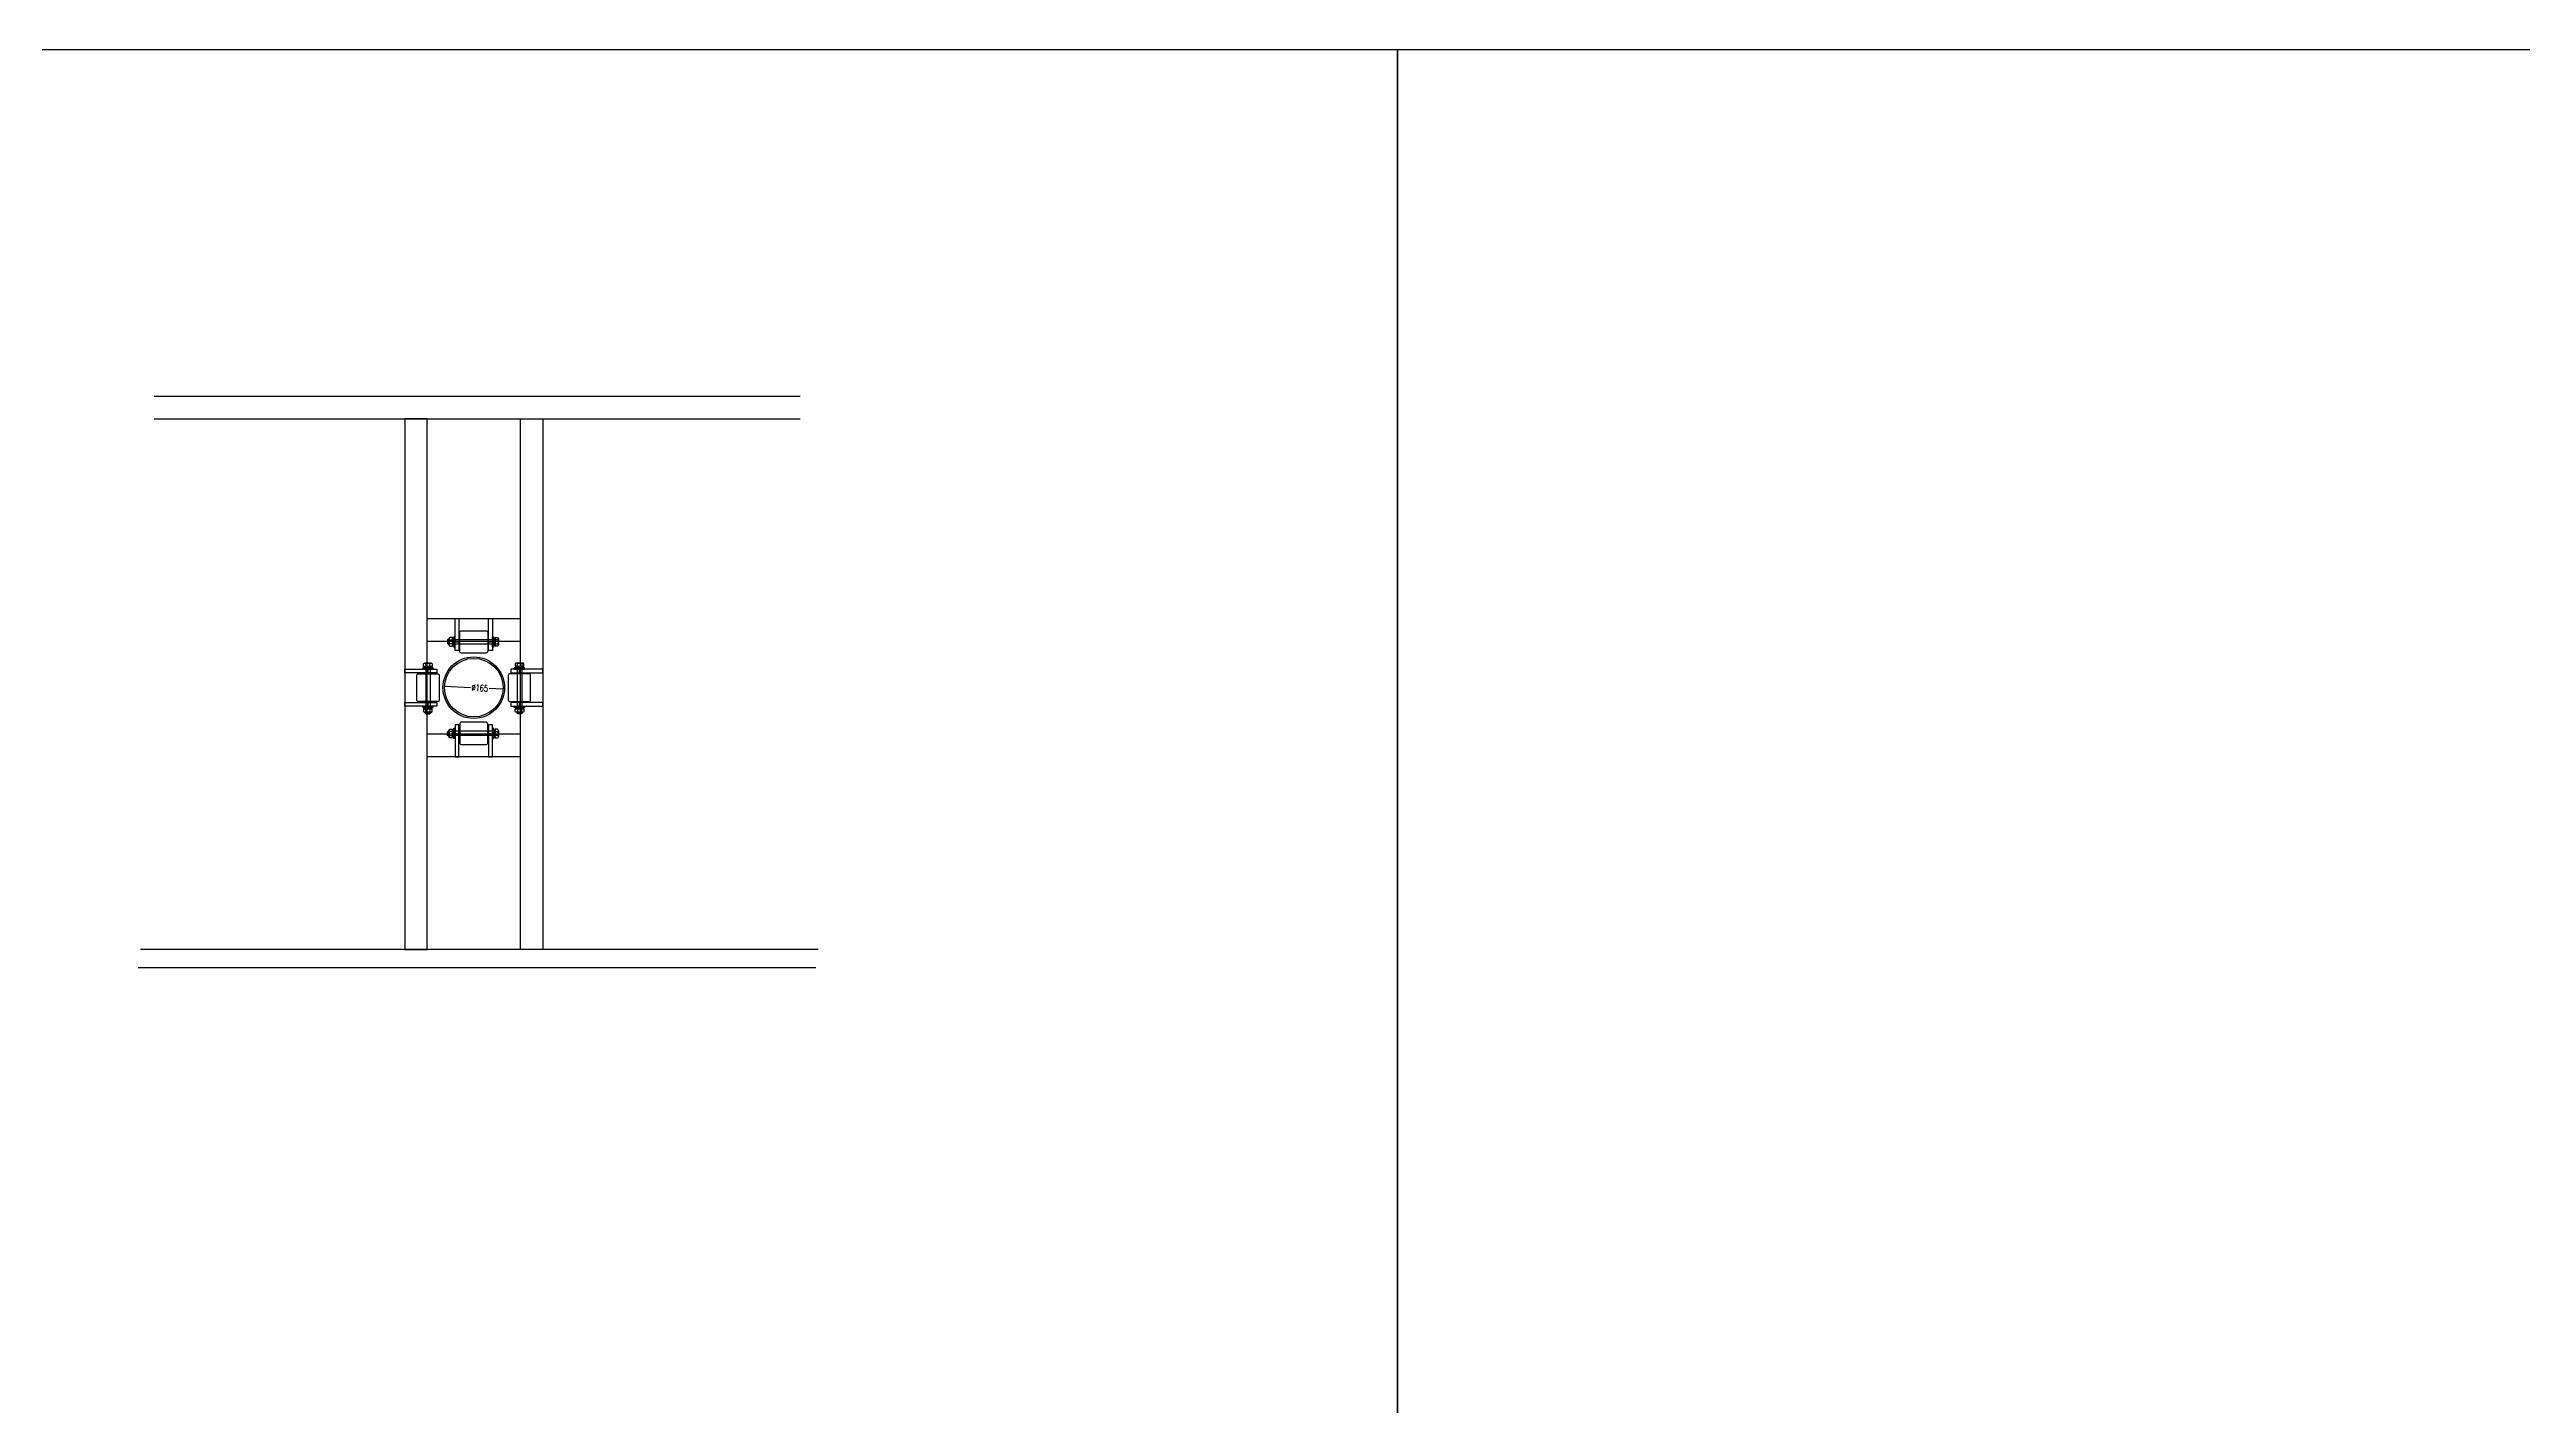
# Model space of a CAD drawing. Extents: x 36536 to 256213, y 18389 to 106449.
# Drawn here: x 241171 to 247800, y 100070 to 103703 of the extents above; entities that cross this region are included whole.
import ezdxf

# ---------------------------------------------------------------- set-up
doc = ezdxf.new("R2010")
doc.units = 0
doc.header["$LTSCALE"] = 1000
doc.header["$MEASUREMENT"] = 0
doc.linetypes.add('ACAD_ISO03W100', pattern=[30, 12, -18])
doc.layers.add('W-ancillary measures附属措施', color=1, linetype='Continuous')
doc.layers.add('W-STEEL_FRAME钢架', color=3, linetype='Continuous')
doc.styles.add('STANDARD_T3', font='simplex.shx', dxfattribs={"width": 0.7, "bigfont": 'hztxt.shx'})
doc.dimstyles.new('W&&5', dxfattribs={"dimtxt": 17.5, "dimasz": 5, "dimexe": 12.5, "dimexo": 15, "dimgap": 5, "dimtad": 1, "dimdec": 0, "dimzin": 0, "dimdsep": 46, "dimtxsty": 'STANDARD_T3', "dimcen": 0.09, "dimclrd": 1, "dimclre": 1, "dimclrt": 7, "dimazin": 2, "dimtfac": 1, "dimtdec": 0, "dimtix": 1, "dimtmove": 2, "dimatfit": 3, "dimfxl": 100, "dimtolj": 1, "dimtzin": 0, "dimarcsym": 0})

# ---------------------------------------------------------------- blocks, each defined once
blk = doc.blocks.new('*D622')
at = {"color": 1, "lineweight": -2, "transparency": 16777216}
for p, q in [((242230.9, 101997.8), (242299.4, 101993.9)), ((242385.6, 101989.1), (242349.5, 101991.1))]:
    blk.add_line(p, q, dxfattribs=at)
at = {"color": 1, "transparency": 16777216}
for points in [[(242230.9, 101998.6), (242230.8, 101997), (242225.9, 101998.1)], [(242385.7, 101989.9), (242385.6, 101988.2), (242390.6, 101988.8)]]:
    blk.add_solid(points, dxfattribs=at)
at = {"layer": 'Defpoints', "color": 0, "transparency": 16777216}
for p in [(242225.9, 101998.1, 0), (242390.6, 101988.8, 0)]:
    blk.add_point(p, dxfattribs=at)
at = {"color": 7, "transparency": 16777216, "insert": (242324.4, 101992.5), "char_height": 17.5, "attachment_point": 5, "rotation": 356.77079, "style": 'STANDARD_T3'}
blk.add_mtext('\\A1;∅165', dxfattribs=at)

msp = doc.modelspace()

# ---------------------------------------------------------------- hatches: boundary and pattern name
h = msp.add_hatch(color=256)
h.dxf.hatch_style = 1
edge = h.paths.add_edge_path()
edge.add_arc((242308.227, 101993.429), 82.5, 0, 360)
edge = h.paths.add_edge_path(flags=16)
edge.add_arc((242308.227, 101993.429), 78.5, 0, 360)
edge = h.paths.add_edge_path()
edge.add_arc((242308.227, 101993.429), 82.5, 0, 360)
edge = h.paths.add_edge_path(flags=16)
edge.add_arc((242308.227, 101993.429), 78.5, 0, 360)

# ---------------------------------------------------------------- linework, layer by layer
at = {"color": 4}
for p, q in [((242242.227, 102116.429, 0), (242238.227, 102116.429, 0)), ((242242.227, 102122.429, 0), (242239.227, 102122.429, 0)), ((242239.227, 102110.429, 0), (242242.227, 102110.429, 0)), ((242179.227, 101927.429, 0), (242179.227, 101924.429, 0)), ((242185.227, 101927.429, 0), (242185.227, 101923.429, 0)), ((242191.227, 101924.429, 0), (242191.227, 101927.429, 0)), ((242425.227, 101924.429, 0), (242425.227, 101927.429, 0)), ((242431.227, 101927.429, 0), (242431.227, 101923.429, 0)), ((242437.227, 101927.429, 0), (242437.227, 101924.429, 0)), ((242242.227, 101870.429, 0), (242238.227, 101870.429, 0)), ((242239.227, 101876.429, 0), (242242.227, 101876.429, 0)), ((242242.227, 101864.429, 0), (242239.227, 101864.429, 0))]:
    msp.add_line(p, q, dxfattribs=at)
for p, q in [((242244.227, 102121.929, 0), (242251.227, 102121.929, 0)), ((242251.227, 102110.929, 0), (242244.227, 102110.929, 0)), ((242255.227, 102115.384, 0), (242251.227, 102118.73, 0)), ((242255.227, 102113.083, 0), (242251.227, 102116.429, 0)), ((242361.227, 102115.384, 0), (242365.227, 102118.73, 0)), ((242361.227, 102113.083, 0), (242365.227, 102116.429, 0)), ((242372.227, 102121.929, 0), (242365.227, 102121.929, 0)), ((242365.227, 102110.929, 0), (242372.227, 102110.929, 0)), ((242374.227, 102109.429, 0), (242374.227, 102123.429, 0)), ((242192.227, 102059.429, 0), (242178.227, 102059.429, 0)), ((242179.727, 102057.429, 0), (242179.727, 102050.429, 0)), ((242186.272, 102046.429, 0), (242182.926, 102050.429, 0)), ((242188.573, 102046.429, 0), (242185.227, 102050.429, 0)), ((242190.727, 102050.429, 0), (242190.727, 102057.429, 0)), ((242424.227, 102059.429, 0), (242438.227, 102059.429, 0)), ((242425.727, 102050.429, 0), (242425.727, 102057.429, 0)), ((242427.882, 102046.429, 0), (242431.227, 102050.429, 0)), ((242430.183, 102046.429, 0), (242433.528, 102050.429, 0)), ((242436.727, 102057.429, 0), (242436.727, 102050.429, 0)), ((242179.727, 101929.429, 0), (242179.727, 101936.429, 0)), ((242186.272, 101940.429, 0), (242182.926, 101936.429, 0)), ((242188.573, 101940.429, 0), (242185.227, 101936.429, 0)), ((242190.727, 101936.429, 0), (242190.727, 101929.429, 0)), ((242425.727, 101936.429, 0), (242425.727, 101929.429, 0)), ((242427.882, 101940.429, 0), (242431.227, 101936.429, 0)), ((242430.183, 101940.429, 0), (242433.528, 101936.429, 0)), ((242436.727, 101929.429, 0), (242436.727, 101936.429, 0)), ((242251.227, 101875.929, 0), (242244.227, 101875.929, 0)), ((242244.227, 101864.929, 0), (242251.227, 101864.929, 0)), ((242255.227, 101873.775, 0), (242251.227, 101870.429, 0)), ((242255.227, 101871.474, 0), (242251.227, 101868.128, 0)), ((242361.227, 101873.775, 0), (242365.227, 101870.429, 0)), ((242361.227, 101871.474, 0), (242365.227, 101868.128, 0)), ((242365.227, 101875.929, 0), (242372.227, 101875.929, 0)), ((242372.227, 101864.929, 0), (242365.227, 101864.929, 0)), ((242374.227, 101877.429, 0), (242374.227, 101863.429, 0))]:
    msp.add_line(p, q)
at = {"color": 6, "linetype": 'ACAD_ISO03W100'}
for p, q in [((242358.227, 102121.929, 0), (242258.227, 102121.929, 0)), ((242358.227, 102109.929, 0), (242258.227, 102109.929, 0)), ((242179.727, 102043.429, 0), (242179.727, 101943.429, 0)), ((242191.727, 102043.429, 0), (242191.727, 101943.429, 0)), ((242424.727, 102043.429, 0), (242424.727, 101943.429, 0)), ((242436.727, 102043.429, 0), (242436.727, 101943.429, 0)), ((242358.227, 101876.929, 0), (242258.227, 101876.929, 0)), ((242358.227, 101864.929, 0), (242258.227, 101864.929, 0))]:
    msp.add_line(p, q, dxfattribs=at)
at = {"color": 2}
for p, q in [((242258.227, 102115.929, 0), (242268.227, 102115.929, 0)), ((242348.227, 102115.929, 0), (242358.227, 102115.929, 0)), ((242185.727, 102033.429, 0), (242185.727, 102043.429, 0)), ((242430.727, 102033.429, 0), (242430.727, 102043.429, 0)), ((242185.727, 101943.429, 0), (242185.727, 101953.429, 0)), ((242430.727, 101943.429, 0), (242430.727, 101953.429, 0)), ((242258.227, 101870.929, 0), (242268.227, 101870.929, 0)), ((242348.227, 101870.929, 0), (242358.227, 101870.929, 0))]:
    msp.add_line(p, q, dxfattribs=at)
for points in [[(211646.243, 103703.395), (244784.33, 103703.395), (244784.33, 69667.453), (211646.243, 69667.453)], [(244784.33, 103703.395), (256212.799, 103703.395), (256212.799, 90314.081), (244784.33, 90314.081)]]:
    msp.add_lwpolyline(points, close=True)
at = {"elevation": 0}
for points in [[(242183.227, 102178.429), (242433.227, 102178.429)], [(242183.227, 102118.429), (242433.227, 102118.429)], [(242240.227, 102109.429), (242242.227, 102109.429), (242242.227, 102123.429), (242240.227, 102123.429)], [(242255.227, 102129.929), (242255.227, 102101.929), (242258.227, 102101.929), (242258.227, 102129.929), (242255.227, 102129.929), (242255.227, 102128.929)], [(242361.227, 102129.929), (242361.227, 102101.929), (242358.227, 102101.929), (242358.227, 102129.929), (242361.227, 102129.929), (242361.227, 102128.929)], [(242171.727, 102046.429), (242199.727, 102046.429), (242199.727, 102043.429), (242171.727, 102043.429), (242171.727, 102046.429), (242172.727, 102046.429)], [(242444.727, 102046.429), (242416.727, 102046.429), (242416.727, 102043.429), (242444.727, 102043.429), (242444.727, 102046.429), (242443.727, 102046.429)], [(242171.727, 101940.429), (242199.727, 101940.429), (242199.727, 101943.429), (242171.727, 101943.429), (242171.727, 101940.429), (242172.727, 101940.429)], [(242192.227, 101925.429), (242192.227, 101927.429), (242178.227, 101927.429), (242178.227, 101925.429)], [(242444.727, 101940.429), (242416.727, 101940.429), (242416.727, 101943.429), (242444.727, 101943.429), (242444.727, 101940.429), (242443.727, 101940.429)], [(242424.227, 101925.429), (242424.227, 101927.429), (242438.227, 101927.429), (242438.227, 101925.429)], [(242433.227, 101868.429), (242183.227, 101868.429)], [(242240.227, 101877.429), (242242.227, 101877.429), (242242.227, 101863.429), (242240.227, 101863.429)], [(242255.227, 101856.929), (242255.227, 101884.929), (242258.227, 101884.929), (242258.227, 101856.929), (242255.227, 101856.929), (242255.227, 101857.929)], [(242361.227, 101856.929), (242361.227, 101884.929), (242358.227, 101884.929), (242358.227, 101856.929), (242361.227, 101856.929), (242361.227, 101857.929)], [(242433.227, 101808.429), (242183.227, 101808.429)]]:
    msp.add_lwpolyline(points, dxfattribs=at)
for points in [[(242268.227, 102178.429), (242268.227, 102092.647), (242258.227, 102092.647), (242258.227, 102178.429)], [(242358.227, 102178.429), (242358.227, 102092.647), (242348.227, 102092.647), (242348.227, 102178.429)], [(242238.227, 102111.429), (242240.227, 102109.429), (242240.227, 102123.429), (242238.227, 102121.429)], [(242242.227, 102107.929), (242242.227, 102110.929), (242242.227, 102121.929), (242242.227, 102124.929)], [(242374.227, 102107.929), (242374.227, 102110.929), (242374.227, 102121.929), (242374.227, 102124.929)], [(242123.227, 102043.429), (242209.01, 102043.429), (242209.01, 102033.429), (242123.227, 102033.429)], [(242193.727, 102059.429), (242190.727, 102059.429), (242179.727, 102059.429), (242176.727, 102059.429)], [(242493.227, 102043.429), (242407.445, 102043.429), (242407.445, 102033.429), (242493.227, 102033.429)], [(242422.727, 102059.429), (242425.727, 102059.429), (242436.727, 102059.429), (242439.727, 102059.429)], [(242123.227, 101953.429), (242209.01, 101953.429), (242209.01, 101943.429), (242123.227, 101943.429)], [(242193.727, 101927.429), (242190.727, 101927.429), (242179.727, 101927.429), (242176.727, 101927.429)], [(242190.227, 101923.429), (242192.227, 101925.429), (242178.227, 101925.429), (242180.227, 101923.429)], [(242268.227, 101808.429), (242268.227, 101894.212), (242258.227, 101894.212), (242258.227, 101808.429)], [(242358.227, 101808.429), (242358.227, 101894.212), (242348.227, 101894.212), (242348.227, 101808.429)], [(242493.227, 101953.429), (242407.445, 101953.429), (242407.445, 101943.429), (242493.227, 101943.429)], [(242422.727, 101927.429), (242425.727, 101927.429), (242436.727, 101927.429), (242439.727, 101927.429)], [(242426.227, 101923.429), (242424.227, 101925.429), (242438.227, 101925.429), (242436.227, 101923.429)], [(242238.227, 101875.429), (242240.227, 101877.429), (242240.227, 101863.429), (242238.227, 101865.429)], [(242242.227, 101878.929), (242242.227, 101875.929), (242242.227, 101864.929), (242242.227, 101861.929)], [(242374.227, 101878.929), (242374.227, 101875.929), (242374.227, 101864.929), (242374.227, 101861.929)]]:
    msp.add_lwpolyline(points, close=True, dxfattribs=at)
for points in [[(242244.227, 102104.929), (242251.227, 102104.929), (242251.227, 102105.929), (242255.227, 102105.929), (242255.227, 102126.929), (242251.227, 102126.929), (242251.227, 102105.929), (242251.227, 102127.929), (242244.227, 102127.929, 0.66666667), (242244.227, 102121.929, 0.36363636), (242244.227, 102110.929, 0.66666667)], [(242275.727, 102145.929), (242340.727, 102145.929, -0.41421356), (242345.727, 102140.929), (242345.727, 102090.929, -0.41421356), (242340.727, 102085.929), (242275.727, 102085.929, -0.41421356), (242270.727, 102090.929), (242270.727, 102140.929, -0.41421356)], [(242372.227, 102104.929), (242365.227, 102104.929), (242365.227, 102105.929), (242361.227, 102105.929), (242361.227, 102126.929), (242365.227, 102126.929), (242365.227, 102105.929), (242365.227, 102127.929), (242372.227, 102127.929, -0.66666667), (242372.227, 102121.929, -0.36363636), (242372.227, 102110.929, -0.66666667)], [(242155.727, 101960.929), (242155.727, 102025.929, -0.41421356), (242160.727, 102030.929), (242210.727, 102030.929, -0.41421356), (242215.727, 102025.929), (242215.727, 101960.929, -0.41421356), (242210.727, 101955.929), (242160.727, 101955.929, -0.41421356)], [(242196.727, 102057.429), (242196.727, 102050.429), (242195.727, 102050.429), (242195.727, 102046.429), (242174.727, 102046.429), (242174.727, 102050.429), (242195.727, 102050.429), (242173.727, 102050.429), (242173.727, 102057.429, -0.66666667), (242179.727, 102057.429, -0.36363636), (242190.727, 102057.429, -0.66666667)], [(242460.727, 101960.929), (242460.727, 102025.929, 0.41421356), (242455.727, 102030.929), (242405.727, 102030.929, 0.41421356), (242400.727, 102025.929), (242400.727, 101960.929, 0.41421356), (242405.727, 101955.929), (242455.727, 101955.929, 0.41421356)], [(242419.727, 102057.429), (242419.727, 102050.429), (242420.727, 102050.429), (242420.727, 102046.429), (242441.727, 102046.429), (242441.727, 102050.429), (242420.727, 102050.429), (242442.727, 102050.429), (242442.727, 102057.429, 0.66666667), (242436.727, 102057.429, 0.36363636), (242425.727, 102057.429, 0.66666667)], [(242196.727, 101929.429), (242196.727, 101936.429), (242195.727, 101936.429), (242195.727, 101940.429), (242174.727, 101940.429), (242174.727, 101936.429), (242195.727, 101936.429), (242173.727, 101936.429), (242173.727, 101929.429, 0.66666667), (242179.727, 101929.429, 0.36363636), (242190.727, 101929.429, 0.66666667)], [(242275.727, 101840.929), (242340.727, 101840.929, 0.41421356), (242345.727, 101845.929), (242345.727, 101895.929, 0.41421356), (242340.727, 101900.929), (242275.727, 101900.929, 0.41421356), (242270.727, 101895.929), (242270.727, 101845.929, 0.41421356)], [(242419.727, 101929.429), (242419.727, 101936.429), (242420.727, 101936.429), (242420.727, 101940.429), (242441.727, 101940.429), (242441.727, 101936.429), (242420.727, 101936.429), (242442.727, 101936.429), (242442.727, 101929.429, -0.66666667), (242436.727, 101929.429, -0.36363636), (242425.727, 101929.429, -0.66666667)], [(242244.227, 101881.929), (242251.227, 101881.929), (242251.227, 101880.929), (242255.227, 101880.929), (242255.227, 101859.929), (242251.227, 101859.929), (242251.227, 101880.929), (242251.227, 101858.929), (242244.227, 101858.929, -0.66666667), (242244.227, 101864.929, -0.36363636), (242244.227, 101875.929, -0.66666667)], [(242372.227, 101881.929), (242365.227, 101881.929), (242365.227, 101880.929), (242361.227, 101880.929), (242361.227, 101859.929), (242365.227, 101859.929), (242365.227, 101880.929), (242365.227, 101858.929), (242372.227, 101858.929, 0.66666667), (242372.227, 101864.929, 0.36363636), (242372.227, 101875.929, 0.66666667)]]:
    msp.add_lwpolyline(points, format="xyb", close=True, dxfattribs=at)
at = {"layer": 'W-ancillary measures附属措施'}
for radius in [82.5, 82.5, 82.5, 82.5, 78.5, 78.5, 78.5, 78.5]:
    msp.add_circle((242308.227, 101993.429, 0), radius, dxfattribs=at)
at = {"layer": 'W-STEEL_FRAME钢架', "elevation": 0}
for points in [[(243182.883, 102773.429), (241451.754, 102773.429)], [(241451.754, 102713.429), (243182.883, 102713.429)], [(241409.023, 101243.429), (243224.861, 101243.429)], [(243231.093, 101291.429), (241415.255, 101291.429)]]:
    msp.add_lwpolyline(points, dxfattribs=at)
for points in [[(242123.227, 101291.429), (242183.227, 101291.429), (242183.227, 102713.429), (242123.227, 102713.429)], [(242493.227, 101291.429), (242433.227, 101291.429), (242433.227, 102713.429), (242493.227, 102713.429)]]:
    msp.add_lwpolyline(points, close=True, dxfattribs=at)

# ---------------------------------------------------------------- dimensions: what is measured, and where the dimension line sits
dim = msp.add_diameter_dim_2p(p1=(242225.858, 101998.076, 0), p2=(242390.596, 101988.782, 0), dimstyle='W&&5')
dim.commit()
dim.dimension.update_dxf_attribs({"geometry": '*D622', "text_midpoint": (242324.444, 101992.514), "dimtype": 163})

doc.saveas('drawing.dxf')
